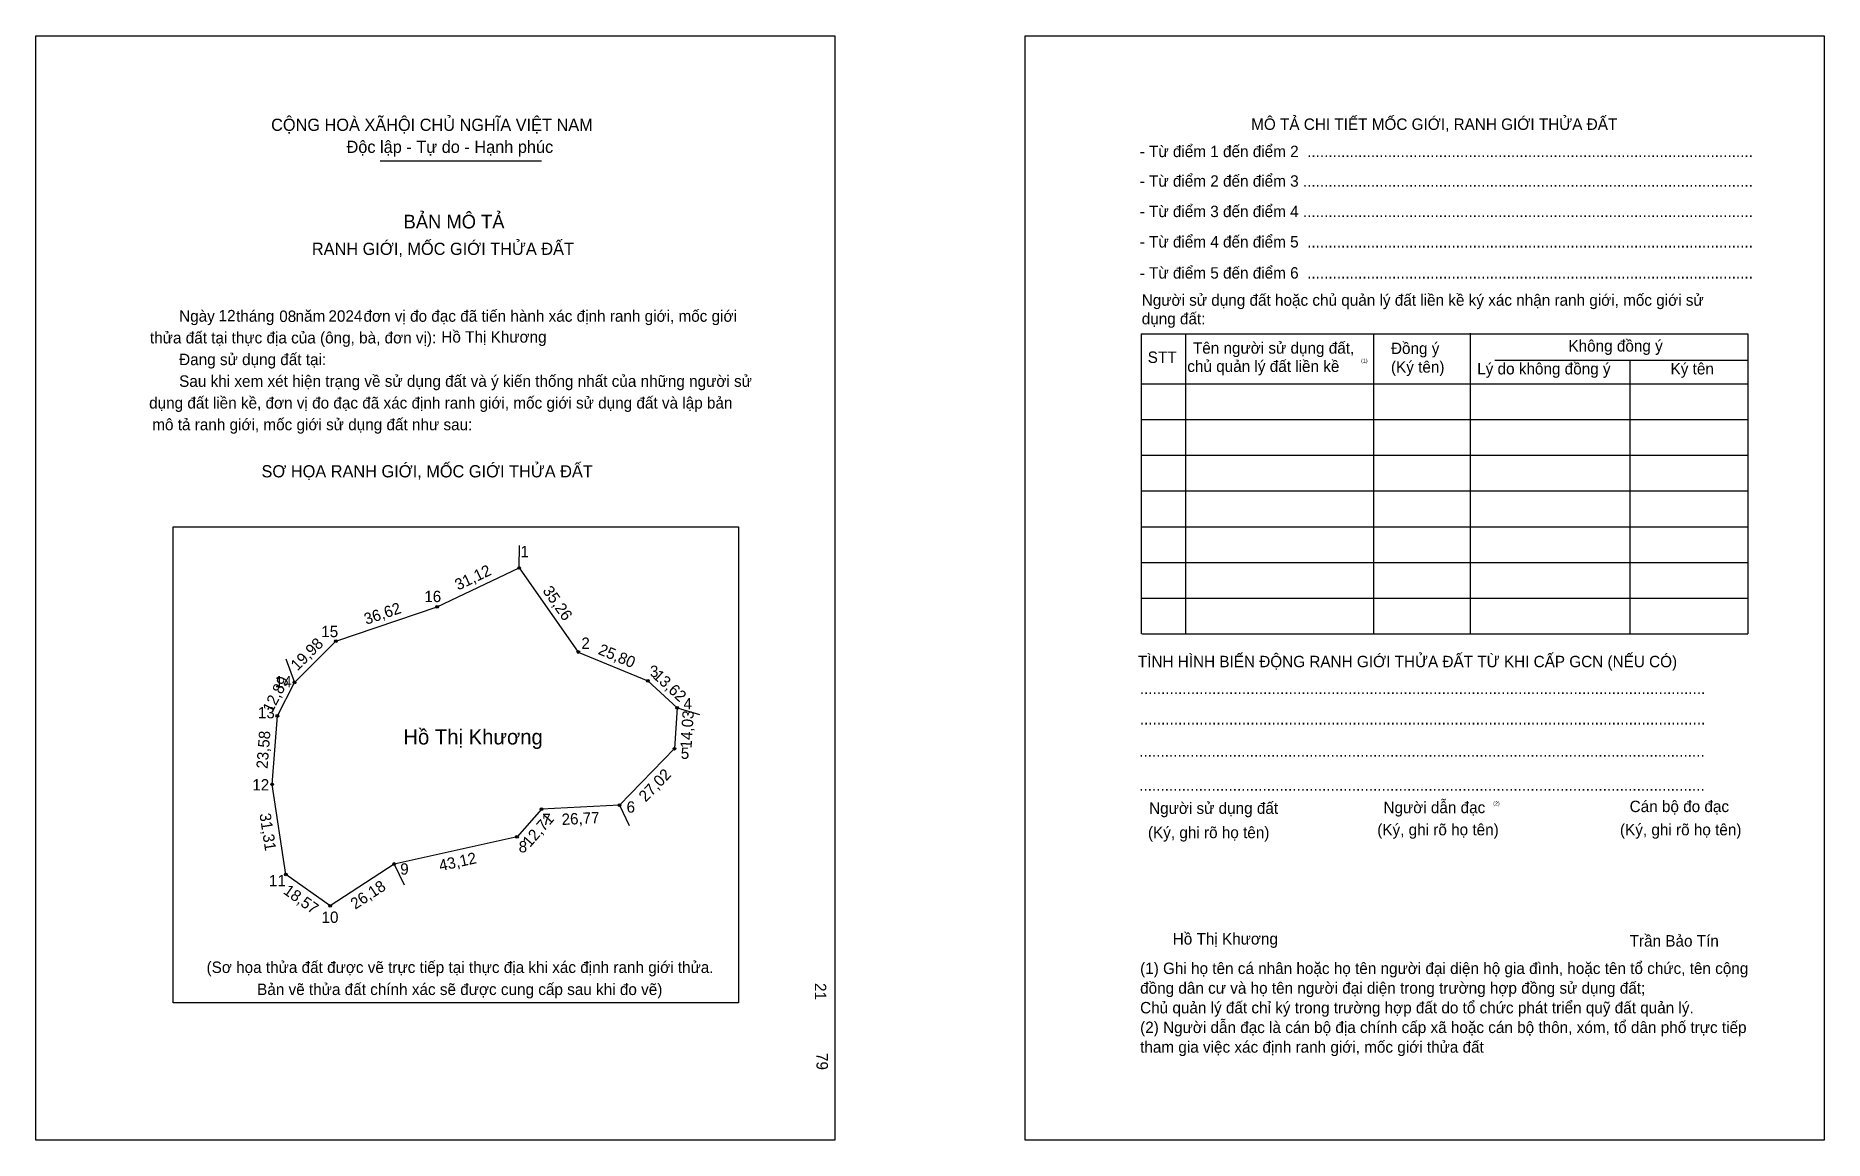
# Model space of a CAD drawing. Extents: x 547182 to 547795, y 1826315 to 1826694.
import ezdxf

# ---------------------------------------------------------------- set-up
doc = ezdxf.new("R2010")
doc.units = 0
for name, color, linetype in [('bmtKhungInTrang1', 7, 'Continuous'), ('bmtKhungInTrang2', 7, 'Continuous'), ('bmtNoiDung', 7, 'Continuous'), ('bmtTemplate', 7, 'Continuous'), ('CanhThua', 7, 'Continuous'), ('ChieuDaiCanhThua', 7, 'Continuous'), ('MocDinhThua', 7, 'Continuous'), ('RauThua', 7, 'Continuous'), ('SoHieuDinhThua', 7, 'Continuous'), ('TenChuSuDung', 7, 'Continuous')]:
    doc.layers.add(name, color=color, linetype=linetype)

msp = doc.modelspace()

# ---------------------------------------------------------------- linework, layer by layer
at = {"layer": 'bmtKhungInTrang1'}
msp.add_lwpolyline([(547182.11, 1826693.94), (547455.9, 1826693.94), (547455.9, 1826315.26), (547182.11, 1826315.26)], close=True, dxfattribs=at)
at = {"layer": 'bmtKhungInTrang2'}
msp.add_lwpolyline([(547521.19, 1826693.94), (547794.97, 1826693.94), (547794.97, 1826315.26), (547521.19, 1826315.26)], close=True, dxfattribs=at)
at = {"layer": 'bmtTemplate'}
for p, q in [((547300.09, 1826651.03), (547355.46, 1826651.03)), ((547576.11, 1826591.8), (547576.11, 1826488.86)), ((547640.52, 1826591.8), (547640.52, 1826488.86)), ((547673.65, 1826591.93), (547673.65, 1826488.86)), ((547768.76, 1826591.8), (547768.76, 1826488.86)), ((547682.06, 1826582.73), (547768.76, 1826582.73)), ((547561.1, 1826574.65), (547768.76, 1826574.65)), ((547561.1, 1826562.39), (547768.76, 1826562.39)), ((547561.1, 1826550.14), (547768.76, 1826550.14)), ((547561.1, 1826537.88), (547768.76, 1826537.88)), ((547561.1, 1826525.62), (547768.76, 1826525.62)), ((547561.1, 1826513.37), (547768.76, 1826513.37)), ((547561.1, 1826501.11), (547768.76, 1826501.11)), ((547561.1, 1826488.86), (547768.76, 1826488.86))]:
    msp.add_line(p, q, dxfattribs=at)
for points in [[(547560.96, 1826591.8), (547768.76, 1826591.8)], [(547560.96, 1826591.8), (547560.96, 1826488.86)], [(547728.34, 1826582.61), (547728.34, 1826488.86)]]:
    msp.add_lwpolyline(points, dxfattribs=at)
msp.add_lwpolyline([(547229.21, 1826362.42), (547229.21, 1826525.61), (547422.94, 1826525.61), (547422.94, 1826362.42)], close=True, dxfattribs=at)
at = {"layer": 'CanhThua'}
for p, q in [((547319.62, 1826498.11), (547347.72, 1826511.47)), ((547347.72, 1826511.47), (547368.03, 1826482.65)), ((547284.93, 1826486.39), (547319.62, 1826498.11)), ((547270.81, 1826472.24), (547284.93, 1826486.39)), ((547368.03, 1826482.65), (547391.86, 1826472.77)), ((547264.89, 1826460.79), (547270.81, 1826472.24)), ((547391.86, 1826472.77), (547401.86, 1826463.53)), ((547263.09, 1826437.28), (547264.89, 1826460.79)), ((547401.86, 1826463.53), (547400.99, 1826449.52)), ((547400.99, 1826449.52), (547382.13, 1826430.17)), ((547267.84, 1826406.33), (547263.09, 1826437.28)), ((547355.4, 1826428.8), (547347.02, 1826419.25)), ((547382.13, 1826430.17), (547355.4, 1826428.8)), ((547347.02, 1826419.25), (547304.9, 1826409.97)), ((547304.9, 1826409.97), (547283.01, 1826395.61)), ((547283.01, 1826395.61), (547267.84, 1826406.33))]:
    msp.add_line(p, q, dxfattribs=at)
at = {"layer": 'MocDinhThua'}
for centre in [(547347.72, 1826511.47), (547319.62, 1826498.11), (547284.93, 1826486.39), (547368.03, 1826482.65), (547270.81, 1826472.24), (547391.86, 1826472.77), (547401.86, 1826463.53), (547264.89, 1826460.79), (547400.99, 1826449.52), (547263.09, 1826437.28), (547355.4, 1826428.8), (547382.13, 1826430.17), (547347.02, 1826419.25), (547304.9, 1826409.97), (547267.84, 1826406.33), (547283.01, 1826395.61)]:
    msp.add_circle(centre, 0.466, dxfattribs=at)
at = {"layer": 'RauThua'}
for p, q in [((547347.72, 1826511.47), (547347.93, 1826519.2)), ((547267.85, 1826480.27), (547270.81, 1826472.24)), ((547401.86, 1826463.53), (547409.5, 1826461.19)), ((547382.13, 1826430.17), (547385.42, 1826423.14)), ((547304.9, 1826409.97), (547308.35, 1826402.78))]:
    msp.add_line(p, q, dxfattribs=at)

# ---------------------------------------------------------------- texts
at = {"layer": 'bmtNoiDung'}
for s, height, p in [('12', 3.917, (547244.76, 1826596.02)), ('08', 3.917, (547265.54, 1826595.81)), ('2024', 3.917, (547282.39, 1826595.89)), ('Hồ Thị Khương', 3.9174, (547321.09, 1826588.74)), ('Hồ Thị Khương', 3.9174, (547571.72, 1826382.37))]:
    msp.add_text(s, height=height, dxfattribs=at).set_placement(p)
for s, p in [('21', (547449.08, 1826369.16)), ('79', (547449.64, 1826345.19))]:
    msp.add_text(s, height=3.917, rotation=270, dxfattribs=at).set_placement(p)
at = {"layer": 'bmtTemplate'}
for s, height, p in [('CỘNG HOÀ XÃHỘI CHỦ NGHĨA VIỆT NAM', 4.1786, (547262.76, 1826661.33)), ('MÔ TẢ CHI TIẾT MỐC GIỚI, RANH GIỚI THỬA ĐẤT', 3.9159, (547598.6, 1826661.66)), ('Độc lập - Tự do - Hạnh phúc', 4.1786, (547288.6, 1826653.77)), ('- Từ điểm 1 đến điểm 2  .........................................................................................................', 3.91591, (547560.43, 1826652.33)), ('- Từ điểm 2 đến điểm 3 ..........................................................................................................', 3.91591, (547560.43, 1826642.18)), ('- Từ điểm 3 đến điểm 4 ..........................................................................................................', 3.91591, (547560.43, 1826631.76)), ('BẢN MÔ TẢ', 4.701, (547308.16, 1826627.87)), ('RANH GIỚI, MỐC GIỚI THỬA ĐẤT', 4.1786, (547276.73, 1826618.81)), ('- Từ điểm 4 đến điểm 5  .........................................................................................................', 3.91591, (547560.43, 1826621.34)), ('- Từ điểm 5 đến điểm 6  .........................................................................................................', 3.91591, (547560.43, 1826610.68)), ('Người sử dụng đất hoặc chủ quản lý đất liền kề ký xác nhận ranh giới, mốc giới sử', 3.9159, (547561.1, 1826601.37)), ('Ngày     tháng     năm         đơn vị đo đạc đã tiến hành xác định ranh giới, mốc giới ', 3.9174, (547231.24, 1826595.89)), ('dụng đất:', 3.916, (547561.1, 1826594.99)), ('thửa đất tại thực địa của (ông, bà, đơn vị):', 3.9174, (547221.25, 1826588.45)), ('Tên người sử dụng đất,', 3.9159, (547578.64, 1826584.94)), ('Đồng ý', 3.916, (547646.51, 1826584.82)), ('Không đồng ý', 3.9159, (547707.32, 1826585.68)), ('Đang sử dụng đất tại:', 3.9174, (547231.24, 1826581.01)), ('STT', 3.916, (547563.14, 1826581.76)), ('chủ quản lý đất liền kề', 3.9159, (547576.72, 1826578.68)), ('(1)', 1.306, (547636.28, 1826581.9)), ('(Ký tên)', 3.916, (547646.51, 1826578.45)), ('Lý do không đồng ý', 3.9159, (547676.05, 1826577.83)), ('Ký tên', 3.916, (547742.32, 1826577.83)), ('Sau khi xem xét hiện trạng về sử dụng đất và ý kiến thống nhất của những người sử ', 3.9174, (547231.24, 1826573.57)), ('dụng đất liền kề, đơn vị đo đạc đã xác định ranh giới, mốc giới sử dụng đất và lập bản', 3.9174, (547220.95, 1826566.13)), ('mô tả ranh giới, mốc giới sử dụng đất như sau:', 3.9174, (547222.03, 1826558.69)), ('SƠ HỌA RANH GIỚI, MỐC GIỚI THỬA ĐẤT', 4.1786, (547259.46, 1826542.53)), ('TÌNH HÌNH BIẾN ĐỘNG RANH GIỚI THỬA ĐẤT TỪ KHI CẤP GCN (NẾU CÓ)', 3.9159, (547559.77, 1826477.43)), ('.....................................................................................................................................', 3.92178, (547560.43, 1826468.21)), ('.....................................................................................................................................', 3.92178, (547560.43, 1826457.8)), ('.....................................................................................................................................', 3.92178, (547560.23, 1826446.77)), ('.....................................................................................................................................', 3.92178, (547560.23, 1826435.12)), ('Người sử dụng đất', 3.9159, (547563.62, 1826427.16)), ('Người dẫn đạc', 3.9159, (547643.94, 1826427.4)), ('(2)', 1.306, (547681.55, 1826430.1)), ('Cán bộ đo đạc', 3.9159, (547728.3, 1826427.77)), ('(Ký, ghi rõ họ tên)', 3.9159, (547563.23, 1826418.83)), ('(Ký, ghi rõ họ tên)', 3.9159, (547641.81, 1826419.81)), ('(Ký, ghi rõ họ tên)', 3.9159, (547724.98, 1826419.81)), ('Trần Bảo Tín', 3.9159, (547728.3, 1826381.66)), ('(Sơ họa thửa đất được vẽ trực tiếp tại thực địa khi xác định ranh giới thửa.', 3.9174, (547240.64, 1826372.62)), ('(1) Ghi họ tên cá nhân hoặc họ tên người đại diện hộ gia đình, hoặc tên tổ chức, tên cộng', 3.9159, (547560.55, 1826372.25)), ('Bản vẽ thửa đất chính xác sẽ được cung cấp sau khi đo vẽ)', 3.9174, (547257.96, 1826365.05)), ('đồng dân cư và họ tên người đại diện trong trường hợp đồng sử dụng đất;', 3.9159, (547560.55, 1826365.5)), ('Chủ quản lý đất chỉ ký trong trường hợp đất do tổ chức phát triển quỹ đất quản lý.', 3.9159, (547560.55, 1826358.76)), ('(2) Người dẫn đạc là cán bộ địa chính cấp xã hoặc cán bộ thôn, xóm, tổ dân phố trực tiếp', 3.9159, (547560.55, 1826352.02)), ('tham gia việc xác định ranh giới, mốc giới thửa đất', 3.9159, (547560.55, 1826345.28))]:
    msp.add_text(s, height=height, dxfattribs=at).set_placement(p)
at = {"layer": 'ChieuDaiCanhThua'}
for s, rotation, p in [('31,12', 25.43271, (547326.84, 1826503.69)), ('35,26', 305.17573, (547355.62, 1826503.63)), ('36,62', 18.66257, (547295.36, 1826491.96)), ('19,98', 45.0669, (547271.79, 1826475.97)), ('25,80', 337.48059, (547374.54, 1826482.05)), ('12,89', 62.63787, (547263.06, 1826461.49)), ('13,62', 317.24423, (547393.3, 1826474.08)), ('14,03', 86.47052, (547406.83, 1826449.52)), ('23,58', 85.62291, (547261.54, 1826442.54)), ('27,02', 45.7316, (547391.1, 1826431.02)), ('31,31', 278.73615, (547258.75, 1826427.13)), ('26,77', 2.9274, (547362.41, 1826423.33)), ('12,71', 48.739, (547351.44, 1826415.46)), ('43,12', 12.42159, (547320.73, 1826407.49)), ('26,18', 33.26334, (547291.58, 1826394.27)), ('18,57', 324.7664, (547266.63, 1826400.06))]:
    msp.add_text(s, height=3.883, rotation=rotation, dxfattribs=at).set_placement(p)
at = {"layer": 'SoHieuDinhThua'}
for s, height, p in [('1', 3.88, (547348.19, 1826515.16)), ('16', 3.883, (547315.27, 1826499.77)), ('15', 3.883, (547279.97, 1826487.75)), ('2', 3.88, (547369.09, 1826483.74)), ('3', 3.88, (547392.57, 1826474.1)), ('14', 3.883, (547264.05, 1826470.54)), ('4', 3.88, (547404.09, 1826463.03)), ('13', 3.883, (547258.26, 1826459.92)), ('5', 3.88, (547403.15, 1826446.01)), ('12', 3.883, (547256.33, 1826435.19)), ('7', 3.88, (547355.71, 1826423.36)), ('6', 3.88, (547384.57, 1826427.58)), ('8', 3.88, (547347.61, 1826413.96)), ('9', 3.88, (547307.01, 1826406.33)), ('11', 3.883, (547262.02, 1826402.34)), ('10', 3.883, (547280.06, 1826389.79))]:
    msp.add_text(s, height=height, dxfattribs=at).set_placement(p)
at = {"layer": 'TenChuSuDung'}
msp.add_text('Hồ Thị Khương', height=5.1893, dxfattribs=at).set_placement((547308.08, 1826450.95))

doc.saveas('drawing.dxf')
